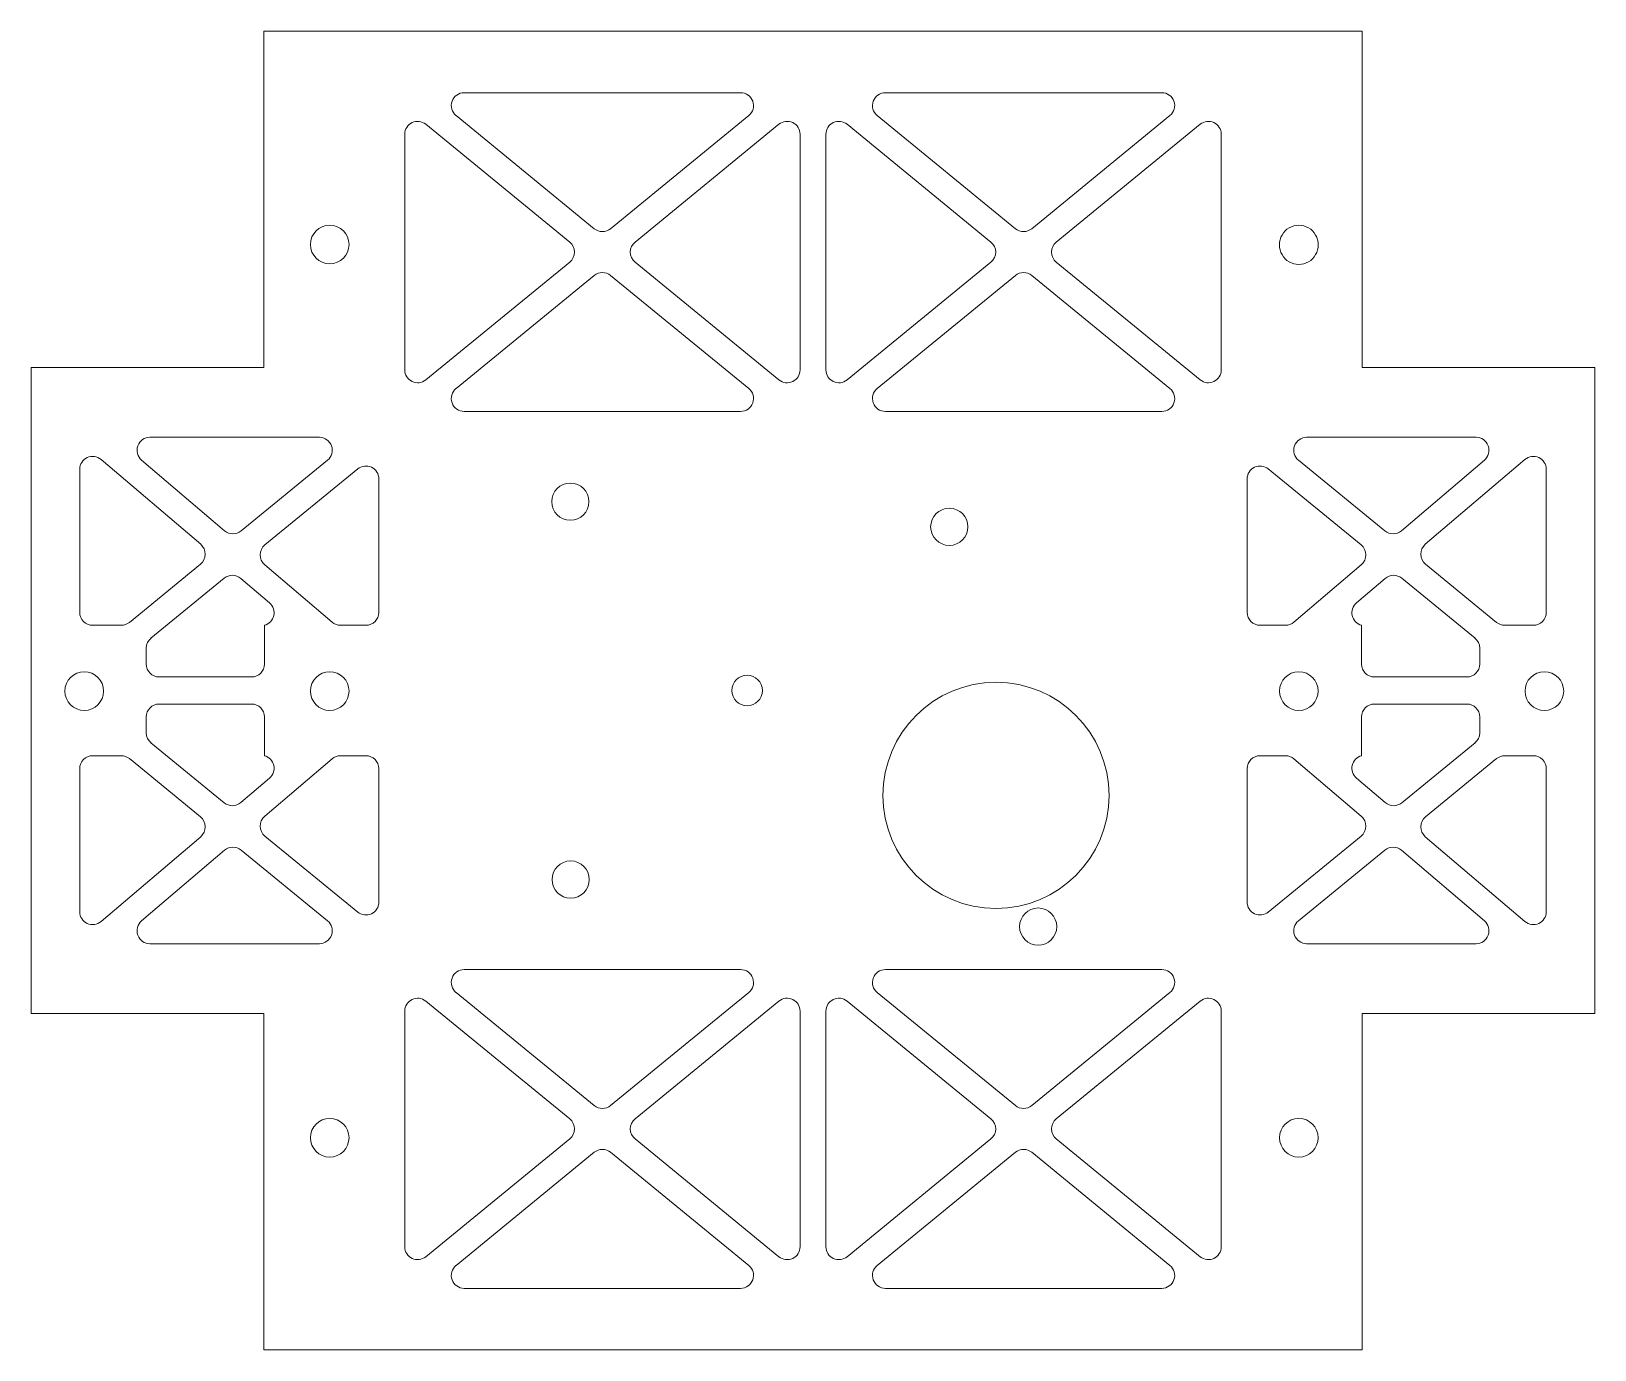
# Model space of a CAD drawing. Header units: inches. Extents: x -4.96 to 1.09, y -5.23 to -0.13.
import ezdxf

# ---------------------------------------------------------------- set-up
doc = ezdxf.new("R2010")
doc.units = ezdxf.units.IN
doc.header["$MEASUREMENT"] = 0

msp = doc.modelspace()

# ---------------------------------------------------------------- linework, layer by layer
at = {"color": 7, "linetype": 'Continuous', "lineweight": 15}
for p, q in [((-4.0564, -0.1274), (0.1936, -0.1274)), ((-4.0564, -1.4274), (-4.0564, -0.1274)), ((0.1936, -0.1274), (0.1936, -1.4274)), ((-2.2116, -0.3649), (-3.2812, -0.3649)), ((-1.6512, -0.3649), (-0.5816, -0.3649)), ((-3.3128, -0.4536), (-2.7781, -0.8909)), ((-2.7147, -0.8909), (-2.18, -0.4536)), ((-1.1481, -0.8909), (-1.6828, -0.4536)), ((-0.55, -0.4536), (-1.0847, -0.8909)), ((-3.5114, -0.5258), (-3.5114, -1.437)), ((-3.4297, -0.4871), (-2.8727, -0.9427)), ((-2.6201, -0.9427), (-2.0631, -0.4871)), ((-1.9814, -0.5258), (-1.9814, -1.437)), ((-1.8814, -0.5258), (-1.8814, -1.437)), ((-1.2427, -0.9427), (-1.7997, -0.4871)), ((-0.4331, -0.4871), (-0.9901, -0.9427)), ((-0.3514, -0.5258), (-0.3514, -1.437)), ((-3.4297, -1.4757), (-2.8727, -1.0201)), ((-2.6201, -1.0201), (-2.0631, -1.4757)), ((-1.2427, -1.0201), (-1.7997, -1.4757)), ((-0.4331, -1.4757), (-0.9901, -1.0201)), ((-3.3128, -1.5093), (-2.7781, -1.0719)), ((-2.7147, -1.0719), (-2.18, -1.5093)), ((-1.1481, -1.0719), (-1.6828, -1.5093)), ((-0.55, -1.5093), (-1.0847, -1.0719)), ((-4.9564, -1.4274), (-4.0564, -1.4274)), ((-4.9564, -3.9274), (-4.9564, -1.4274)), ((0.1936, -1.4274), (1.0936, -1.4274)), ((1.0936, -1.4274), (1.0936, -3.9274)), ((-2.2116, -1.598), (-3.2812, -1.598)), ((-1.6512, -1.598), (-0.5816, -1.598)), ((-3.8416, -1.698), (-4.497, -1.698)), ((-0.0212, -1.698), (0.6342, -1.698)), ((-4.6865, -1.7837), (-4.3007, -2.1119)), ((-4.5294, -1.7861), (-4.2081, -2.0593)), ((-4.144, -2.06), (-3.81, -1.7867)), ((0.2813, -2.06), (-0.0528, -1.7867)), ((0.6666, -1.7861), (0.3453, -2.0593)), ((0.8237, -1.7837), (0.4379, -2.1119)), ((-4.7689, -1.8218), (-4.7689, -2.375)), ((-4.0525, -2.1143), (-3.6931, -1.8203)), ((-3.6114, -1.859), (-3.6114, -2.375)), ((-0.2514, -1.859), (-0.2514, -2.375)), ((0.1897, -2.1143), (-0.1697, -1.8203)), ((0.9061, -1.8218), (0.9061, -2.375)), ((-4.5766, -2.4137), (-4.3014, -2.1887)), ((-4.0532, -2.1911), (-3.7922, -2.4131)), ((0.1904, -2.1911), (-0.0706, -2.4131)), ((0.7138, -2.4137), (0.4386, -2.1887)), ((-4.2099, -2.243), (-4.4931, -2.4746)), ((-4.1458, -2.2436), (-4.0341, -2.3386)), ((0.283, -2.2436), (0.1713, -2.3386)), ((0.3471, -2.243), (0.6303, -2.4746)), ((-4.7189, -2.425), (-4.6082, -2.425)), ((-4.0538, -2.575), (-4.0538, -2.425)), ((-3.7598, -2.425), (-3.6614, -2.425)), ((-0.103, -2.425), (-0.2014, -2.425)), ((0.191, -2.575), (0.191, -2.425)), ((0.8561, -2.425), (0.7454, -2.425)), ((-4.5114, -2.5133), (-4.5114, -2.575)), ((0.6486, -2.5133), (0.6486, -2.575)), ((-4.1038, -2.625), (-4.4614, -2.625)), ((0.241, -2.625), (0.5986, -2.625)), ((-4.5114, -2.8414), (-4.5114, -2.7797)), ((-4.1038, -2.7297), (-4.4614, -2.7297)), ((-4.0538, -2.7797), (-4.0538, -2.9297)), ((0.191, -2.7797), (0.191, -2.9297)), ((0.241, -2.7297), (0.5986, -2.7297)), ((0.6486, -2.8414), (0.6486, -2.7797)), ((-4.2099, -3.1117), (-4.4931, -2.8801)), ((0.3471, -3.1117), (0.6303, -2.8801)), ((-4.7189, -2.9297), (-4.6082, -2.9297)), ((-4.5766, -2.941), (-4.3014, -3.166)), ((-4.0532, -3.1636), (-3.7922, -2.9416)), ((-3.7598, -2.9297), (-3.6614, -2.9297)), ((-0.103, -2.9297), (-0.2014, -2.9297)), ((0.1904, -3.1636), (-0.0706, -2.9416)), ((0.7138, -2.941), (0.4386, -3.166)), ((0.8561, -2.9297), (0.7454, -2.9297)), ((-4.7689, -3.5329), (-4.7689, -2.9797)), ((-4.1458, -3.1111), (-4.0341, -3.0161)), ((-3.6114, -3.4957), (-3.6114, -2.9797)), ((-0.2514, -3.4957), (-0.2514, -2.9797)), ((0.283, -3.1111), (0.1713, -3.0161)), ((0.9061, -3.5329), (0.9061, -2.9797)), ((-4.6865, -3.571), (-4.3007, -3.2428)), ((-4.0525, -3.2404), (-3.6931, -3.5344)), ((0.1897, -3.2404), (-0.1697, -3.5344)), ((0.8237, -3.571), (0.4379, -3.2428)), ((-4.5294, -3.5686), (-4.2081, -3.2954)), ((-4.144, -3.2947), (-3.81, -3.568)), ((0.2813, -3.2947), (-0.0528, -3.568)), ((0.6666, -3.5686), (0.3453, -3.2954)), ((-3.8416, -3.6567), (-4.497, -3.6567)), ((-0.0212, -3.6567), (0.6342, -3.6567)), ((-2.2116, -3.7567), (-3.2812, -3.7567)), ((-1.6512, -3.7567), (-0.5816, -3.7567)), ((-3.3128, -3.8454), (-2.7781, -4.2828)), ((-2.7147, -4.2828), (-2.18, -3.8454)), ((-1.1481, -4.2828), (-1.6828, -3.8454)), ((-0.55, -3.8454), (-1.0847, -4.2828)), ((-4.0564, -3.9274), (-4.9564, -3.9274)), ((-4.0564, -5.2274), (-4.0564, -3.9274)), ((-3.5114, -4.8289), (-3.5114, -3.9177)), ((-3.4297, -3.879), (-2.8727, -4.3346)), ((-2.6201, -4.3346), (-2.0631, -3.879)), ((-1.9814, -4.8289), (-1.9814, -3.9177)), ((-1.8814, -4.8289), (-1.8814, -3.9177)), ((-1.2427, -4.3346), (-1.7997, -3.879)), ((-0.4331, -3.879), (-0.9901, -4.3346)), ((-0.3514, -4.8289), (-0.3514, -3.9177)), ((0.1936, -3.9274), (0.1936, -5.2274)), ((1.0936, -3.9274), (0.1936, -3.9274)), ((-3.4297, -4.8676), (-2.8727, -4.412)), ((-2.6201, -4.412), (-2.0631, -4.8676)), ((-1.2427, -4.412), (-1.7997, -4.8676)), ((-0.4331, -4.8676), (-0.9901, -4.412)), ((-3.3128, -4.9011), (-2.7781, -4.4638)), ((-2.7147, -4.4638), (-2.18, -4.9011)), ((-1.1481, -4.4638), (-1.6828, -4.9011)), ((-0.55, -4.9011), (-1.0847, -4.4638)), ((-2.2116, -4.9899), (-3.2812, -4.9899)), ((-1.6512, -4.9899), (-0.5816, -4.9899)), ((0.1936, -5.2274), (-4.0564, -5.2274))]:
    msp.add_line(p, q, dxfattribs=at)
for centre, radius in [((-3.8014, -0.9521), 0.0747), ((-2.8704, -1.9468), 0.072), ((-1.4041, -2.0442), 0.072), ((-4.7514, -2.6797), 0.0748), ((-3.8014, -2.6797), 0.0747), ((-2.1864, -2.6774), 0.0591), ((-1.2232, -3.083), 0.4375), ((-0.0514, -2.6797), 0.0747), ((0.8986, -2.6797), 0.0748), ((-2.8691, -3.4086), 0.072), ((-1.0601, -3.5906), 0.072), ((-3.8014, -4.4074), 0.0747), ((-0.0514, -4.4074), 0.0747)]:
    msp.add_circle(centre, radius, dxfattribs=at)
for centre, radius, start, end in [((-3.2812, -0.4149), 0.05, 90, 230.7207), ((-2.2116, -0.4149), 0.05, 309.2793, 90), ((-1.6512, -0.4149), 0.05, 90, 230.7207), ((-0.5816, -0.4149), 0.05, 309.2793, 90), ((-3.4614, -0.5258), 0.05, 50.7207, 180), ((-2.0314, -0.5258), 0.05, 0, 129.2793), ((-1.8314, -0.5258), 0.05, 50.7207, 180), ((-0.4014, -0.5258), 0.05, 0, 129.2793), ((-2.7464, -0.8522), 0.05, 230.7207, 309.2793), ((-1.1164, -0.8522), 0.05, 230.7207, 309.2793), ((-0.0514, -0.9521), 0.0747, 358.98444, 181.01556), ((-2.9044, -0.9814), 0.05, 309.2793, 50.7207), ((-2.5884, -0.9814), 0.05, 129.2793, 230.7207), ((-1.2744, -0.9814), 0.05, 309.2793, 50.7207), ((-0.9584, -0.9814), 0.05, 129.2793, 230.7207), ((-0.0514, -0.9547), 0.0747, 178.98444, 1.01556), ((-2.7464, -1.1106), 0.05, 50.7207, 129.2793), ((-1.1164, -1.1106), 0.05, 50.7207, 129.2793), ((-3.4614, -1.437), 0.05, 180, 309.2793), ((-2.0314, -1.437), 0.05, 230.7207, 0), ((-1.8314, -1.437), 0.05, 180, 309.2793), ((-0.4014, -1.437), 0.05, 230.7207, 0), ((-3.2812, -1.548), 0.05, 129.2793, 270), ((-2.2116, -1.548), 0.05, 270, 50.7207), ((-1.6512, -1.548), 0.05, 129.2793, 270), ((-0.5816, -1.548), 0.05, 270, 50.7207), ((-4.497, -1.748), 0.05, 90, 229.61844), ((-3.8416, -1.748), 0.05, 309.2793, 90), ((-0.0212, -1.748), 0.05, 90, 230.7207), ((0.6342, -1.748), 0.05, 310.38156, 90), ((-4.7189, -1.8218), 0.05, 49.61844, 180), ((-3.6614, -1.859), 0.05, 0, 129.2793), ((-0.2014, -1.859), 0.05, 50.7207, 180), ((0.8561, -1.8218), 0.05, 0, 130.38156), ((-4.3331, -2.15), 0.05, 309.2793, 49.61844), ((-4.1757, -2.0213), 0.05, 229.61844, 309.2793), ((-4.0208, -2.153), 0.05, 129.2793, 229.61844), ((0.158, -2.153), 0.05, 310.38156, 50.7207), ((0.3129, -2.0213), 0.05, 230.7207, 310.38156), ((0.4703, -2.15), 0.05, 130.38156, 230.7207), ((-4.1782, -2.2817), 0.05, 49.61844, 129.2793), ((0.3154, -2.2817), 0.05, 50.7207, 130.38156), ((-4.0665, -2.3767), 0.05, 284.78159, 49.61844), ((0.2037, -2.3767), 0.05, 130.38156, 255.21841), ((-4.7189, -2.375), 0.05, 180, 270), ((-4.6082, -2.375), 0.05, 270, 309.2793), ((-3.7598, -2.375), 0.05, 229.61844, 270), ((-3.6614, -2.375), 0.05, 270, 0), ((-0.2014, -2.375), 0.05, 180, 270), ((-0.103, -2.375), 0.05, 270, 310.38156), ((0.7454, -2.375), 0.05, 230.7207, 270), ((0.8561, -2.375), 0.05, 270, 0), ((-4.4614, -2.5133), 0.05, 129.2793, 180), ((0.5986, -2.5133), 0.05, 0, 50.7207), ((-4.4614, -2.575), 0.05, 180, 270), ((-4.1038, -2.575), 0.05, 270, 0), ((0.241, -2.575), 0.05, 180, 270), ((0.5986, -2.575), 0.05, 270, 0), ((-4.4614, -2.7797), 0.05, 90, 180), ((-4.1038, -2.7797), 0.05, 0, 90), ((0.241, -2.7797), 0.05, 90, 180), ((0.5986, -2.7797), 0.05, 0, 90), ((-4.4614, -2.8414), 0.05, 180, 230.7207), ((0.5986, -2.8414), 0.05, 309.2793, 0), ((-4.7189, -2.9797), 0.05, 90, 180), ((-4.6082, -2.9797), 0.05, 50.7207, 90), ((-4.0665, -2.978), 0.05, 310.38156, 75.21841), ((-3.7598, -2.9797), 0.05, 90, 130.38156), ((-3.6614, -2.9797), 0.05, 0, 90), ((-0.2014, -2.9797), 0.05, 90, 180), ((-0.103, -2.9797), 0.05, 49.61844, 90), ((0.2037, -2.978), 0.05, 104.78159, 229.61844), ((0.7454, -2.9797), 0.05, 90, 129.2793), ((0.8561, -2.9797), 0.05, 0, 90), ((-4.1782, -3.073), 0.05, 230.7207, 310.38156), ((0.3154, -3.073), 0.05, 229.61844, 309.2793), ((-4.3331, -3.2047), 0.05, 310.38156, 50.7207), ((-4.0208, -3.2017), 0.05, 130.38156, 230.7207), ((0.158, -3.2017), 0.05, 309.2793, 49.61844), ((0.4703, -3.2047), 0.05, 129.2793, 229.61844), ((-4.1757, -3.3335), 0.05, 50.7207, 130.38156), ((0.3129, -3.3335), 0.05, 49.61844, 129.2793), ((-3.6614, -3.4957), 0.05, 230.7207, 0), ((-0.2014, -3.4957), 0.05, 180, 309.2793), ((-4.7189, -3.5329), 0.05, 180, 310.38156), ((-4.497, -3.6067), 0.05, 130.38156, 270), ((-3.8416, -3.6067), 0.05, 270, 50.7207), ((-0.0212, -3.6067), 0.05, 129.2793, 270), ((0.6342, -3.6067), 0.05, 270, 49.61844), ((0.8561, -3.5329), 0.05, 229.61844, 0), ((-3.2812, -3.8067), 0.05, 90, 230.7207), ((-2.2116, -3.8067), 0.05, 309.2793, 90), ((-1.6512, -3.8067), 0.05, 90, 230.7207), ((-0.5816, -3.8067), 0.05, 309.2793, 90), ((-3.4614, -3.9177), 0.05, 50.7207, 180), ((-2.0314, -3.9177), 0.05, 0, 129.2793), ((-1.8314, -3.9177), 0.05, 50.7207, 180), ((-0.4014, -3.9177), 0.05, 0, 129.2793), ((-2.7464, -4.2441), 0.05, 230.7207, 309.2793), ((-1.1164, -4.2441), 0.05, 230.7207, 309.2793), ((-2.9044, -4.3733), 0.05, 309.2793, 50.7207), ((-2.5884, -4.3733), 0.05, 129.2793, 230.7207), ((-1.2744, -4.3733), 0.05, 309.2793, 50.7207), ((-0.9584, -4.3733), 0.05, 129.2793, 230.7207), ((-2.7464, -4.5025), 0.05, 50.7207, 129.2793), ((-1.1164, -4.5025), 0.05, 50.7207, 129.2793), ((-3.4614, -4.8289), 0.05, 180, 309.2793), ((-2.0314, -4.8289), 0.05, 230.7207, 0), ((-1.8314, -4.8289), 0.05, 180, 309.2793), ((-0.4014, -4.8289), 0.05, 230.7207, 0), ((-3.2812, -4.9399), 0.05, 129.2793, 270), ((-2.2116, -4.9399), 0.05, 270, 50.7207), ((-1.6512, -4.9399), 0.05, 129.2793, 270), ((-0.5816, -4.9399), 0.05, 270, 50.7207)]:
    msp.add_arc(centre, radius, start, end, dxfattribs=at)

doc.saveas('drawing.dxf')
